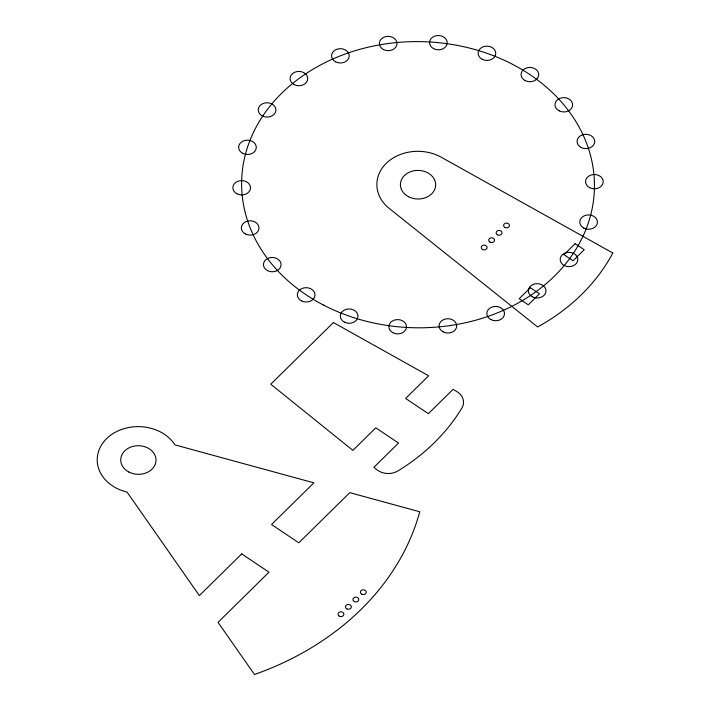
<?xml version="1.0" encoding="UTF-8"?>
<svg xmlns="http://www.w3.org/2000/svg" width="710" height="710" viewBox="0 0 710 710"><rect width="100%" height="100%" fill="white"/><g stroke="black" fill="none" stroke-linecap="round" stroke-linejoin="round"><path stroke-width="1.06" d="M333.416 322.553L270.767 384.234L352.879 450.38L375.794 427.819L398.532 443.049L373.895 467.304L376.895 469.727A16.17 13.117 0.8 0 0 397.999 470.89A217.597 176.488 0.8 0 0 461.917 407.966A16.17 13.117 0.8 0 0 456.503 391.37L453.007 389.417L428.361 413.681L405.623 398.452L428.645 375.794L333.416 322.553M241.711 553.898L199.359 595.592L127.054 492.066A41.171 33.388 0.8 0 1 106.553 438.691A41.171 33.388 0.8 0 1 174.971 444.895L313.882 482.844L271.539 524.53L298.821 542.813L349.773 492.651L419.761 511.768A288.171 233.723 0.8 0 1 254.473 674.5L218.041 622.342L268.992 572.18L241.711 553.898M530.379 287.71L519.196 298.724L528.293 304.821L539.476 293.807L530.379 287.71M575.127 243.663L563.935 254.677L573.032 260.765L584.223 249.751L575.127 243.663M612.783 252.982L441.238 157.23A41.171 33.388 0.8 0 0 386.204 163.38A41.171 33.388 0.8 0 0 389.24 208.421L537.621 326.973A211.713 171.713 0.8 0 0 612.783 252.982M128.892 472.035A17.643 14.306 0.8 0 0 156.005 460.737A17.643 14.306 0.8 0 0 130.241 447.282A17.643 14.306 0.8 0 0 128.892 472.035M323.165 304.901A176.435 143.101 0.8 0 0 594.288 191.86A176.435 143.101 0.8 0 0 336.655 57.35A176.435 143.101 0.8 0 0 323.165 304.901M559.054 110.796A8.822 7.153 0.8 0 0 572.615 105.142A8.822 7.153 0.8 0 0 559.728 98.415A8.822 7.153 0.8 0 0 559.054 110.796M581.153 147.476A8.822 7.153 0.8 0 0 594.714 141.822A8.822 7.153 0.8 0 0 581.827 135.095A8.822 7.153 0.8 0 0 581.153 147.476M589.655 187.662A8.822 7.153 0.8 0 0 603.207 182.008A8.822 7.153 0.8 0 0 590.329 175.281A8.822 7.153 0.8 0 0 589.655 187.662M583.86 228.087A8.822 7.153 0.8 0 0 597.421 222.443A8.822 7.153 0.8 0 0 584.534 215.716A8.822 7.153 0.8 0 0 583.86 228.087M564.255 265.496A8.822 7.153 0.8 0 0 577.807 259.842A8.822 7.153 0.8 0 0 564.929 253.115A8.822 7.153 0.8 0 0 564.255 265.496M532.411 296.842A8.822 7.153 0.8 0 0 545.972 291.189A8.822 7.153 0.8 0 0 533.086 284.461A8.822 7.153 0.8 0 0 532.411 296.842M490.921 319.589A8.822 7.153 0.8 0 0 504.482 313.935A8.822 7.153 0.8 0 0 491.595 307.208A8.822 7.153 0.8 0 0 490.921 319.589M443.146 331.889A8.822 7.153 0.8 0 0 456.699 326.245A8.822 7.153 0.8 0 0 443.821 319.518A8.822 7.153 0.8 0 0 443.146 331.889M392.95 332.759A8.822 7.153 0.8 0 0 406.502 327.115A8.822 7.153 0.8 0 0 393.624 320.387A8.822 7.153 0.8 0 0 392.95 332.759M344.394 322.127A8.822 7.153 0.8 0 0 357.955 316.474A8.822 7.153 0.8 0 0 345.069 309.746A8.822 7.153 0.8 0 0 344.394 322.127M301.43 300.836A8.822 7.153 0.8 0 0 314.983 295.191A8.822 7.153 0.8 0 0 302.105 288.464A8.822 7.153 0.8 0 0 301.43 300.836M267.528 270.634A8.822 7.153 0.8 0 0 281.08 264.981A8.822 7.153 0.8 0 0 268.202 258.254A8.822 7.153 0.8 0 0 267.528 270.634M245.429 233.954A8.822 7.153 0.8 0 0 258.981 228.3A8.822 7.153 0.8 0 0 246.104 221.573A8.822 7.153 0.8 0 0 245.429 233.954M236.927 193.768A8.822 7.153 0.8 0 0 250.488 188.114A8.822 7.153 0.8 0 0 237.602 181.387A8.822 7.153 0.8 0 0 236.927 193.768M242.722 153.333A8.822 7.153 0.8 0 0 256.274 147.68A8.822 7.153 0.8 0 0 243.397 140.962A8.822 7.153 0.8 0 0 242.722 153.333M262.327 115.934A8.822 7.153 0.8 0 0 275.888 110.281A8.822 7.153 0.8 0 0 263.002 103.553A8.822 7.153 0.8 0 0 262.327 115.934M294.171 84.588A8.822 7.153 0.8 0 0 307.723 78.934A8.822 7.153 0.8 0 0 294.845 72.207A8.822 7.153 0.8 0 0 294.171 84.588M335.661 61.841A8.822 7.153 0.8 0 0 349.214 56.188A8.822 7.153 0.8 0 0 336.336 49.46A8.822 7.153 0.8 0 0 335.661 61.841M383.435 49.531A8.822 7.153 0.8 0 0 396.996 43.878A8.822 7.153 0.8 0 0 384.11 37.151A8.822 7.153 0.8 0 0 383.435 49.531M433.632 48.662A8.822 7.153 0.8 0 0 447.193 43.008A8.822 7.153 0.8 0 0 434.307 36.29A8.822 7.153 0.8 0 0 433.632 48.662M482.188 59.303A8.822 7.153 0.8 0 0 495.74 53.649A8.822 7.153 0.8 0 0 482.862 46.922A8.822 7.153 0.8 0 0 482.188 59.303M525.151 80.585A8.822 7.153 0.8 0 0 538.712 74.932A8.822 7.153 0.8 0 0 525.826 68.213A8.822 7.153 0.8 0 0 525.151 80.585M408.552 196.723A17.643 14.306 0.8 0 0 435.656 185.416A17.643 14.306 0.8 0 0 409.901 171.971A17.643 14.306 0.8 0 0 408.552 196.723M339.353 616.2A2.938 2.387 0.8 0 0 343.871 614.319A2.938 2.387 0.8 0 0 339.584 612.073A2.938 2.387 0.8 0 0 339.353 616.2M346.808 608.86A2.938 2.387 0.8 0 0 351.335 606.979A2.938 2.387 0.8 0 0 347.039 604.734A2.938 2.387 0.8 0 0 346.808 608.86M361.727 594.181A2.938 2.387 0.8 0 0 366.245 592.291A2.938 2.387 0.8 0 0 361.949 590.054A2.938 2.387 0.8 0 0 361.727 594.181M354.272 601.521A2.938 2.387 0.8 0 0 358.79 599.639A2.938 2.387 0.8 0 0 354.494 597.394A2.938 2.387 0.8 0 0 354.272 601.521M497.488 234.824A2.938 2.387 0.8 0 0 502.014 232.933A2.938 2.387 0.8 0 0 497.719 230.697A2.938 2.387 0.8 0 0 497.488 234.824M504.952 227.475A2.938 2.387 0.8 0 0 509.469 225.594A2.938 2.387 0.8 0 0 505.174 223.348A2.938 2.387 0.8 0 0 504.952 227.475M490.033 242.163A2.938 2.387 0.8 0 0 494.55 240.282A2.938 2.387 0.8 0 0 490.264 238.036A2.938 2.387 0.8 0 0 490.033 242.163M482.578 249.503A2.938 2.387 0.8 0 0 487.096 247.621A2.938 2.387 0.8 0 0 482.8 245.376A2.938 2.387 0.8 0 0 482.578 249.503"/></g></svg>
